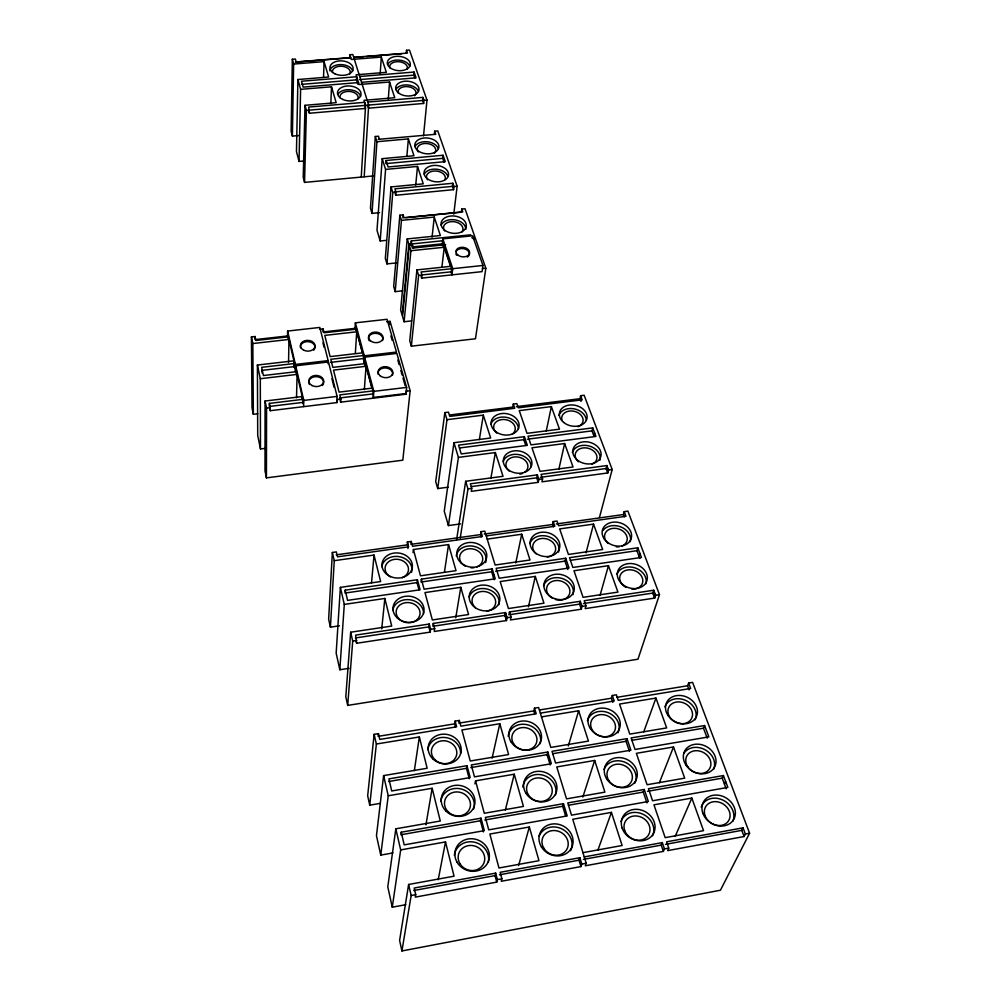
<?xml version="1.0" encoding="UTF-8"?>
<svg xmlns="http://www.w3.org/2000/svg" width="1001" height="1001" viewBox="0 0 1001 1001"><rect width="100%" height="100%" fill="white"/><g stroke="black" fill="none" stroke-linecap="round" stroke-linejoin="round"><path stroke-width="1.5" d="M302.152 399.649L302.227 396.546L265.065 401.026L265.002 470.92L266.429 477.877L402.827 460.185L410.135 390.703L390.09 321.359L386.599 321.746M266.429 477.877L266.566 408.095L265.065 401.026M303.528 399.274L269.407 403.39L269.394 406.456L303.441 402.339M373.31 390.865L339.764 394.907L340.828 399.099L337.149 399.549L336.987 402.59L270.308 410.698L269.407 403.39M287.512 337.249L287.612 331.056L319.82 327.44L328.14 360.623L328.003 363.701M350.7 57.583L296.171 61.899L295.383 59.046L292.33 59.284L291.141 131.331L292.392 136.111L298.536 135.56M288.15 338.638L288.188 336.161L294.707 364.189L294.619 367.88M288.551 362.5L288.951 339.452L252.828 343.543L253.353 414.301L257.845 413.763M292.392 136.111L293.643 64.051L292.33 59.284M293.643 64.051L324.086 61.637L328.628 77.027L297.91 79.529L296.459 151.589L299.036 161.411L303.716 160.986M293.781 367.067L293.881 362.375M299.036 161.411L300.613 89.352L297.91 79.529M295.257 370.583L295.395 364.427L287.612 331.056M295.57 371.947L295.708 365.79L328.478 361.974L337.099 396.396L336.774 402.502M296.233 373.436L296.283 370.983L303.053 400.062L302.94 403.728M296.521 397.785L297.084 374.399L260.31 378.716L260.485 448.974L265.04 448.398M300.613 89.352L331.506 86.799L336.173 102.678L305.005 105.318L303.228 177.365L304.554 182.407L373.623 175.913M304.554 182.407L306.394 110.373L305.005 105.318M309.447 113.238L308.683 107.069L364.652 102.327L365.403 108.446L309.447 113.238L308.884 111.211M303.603 406.531L303.778 400.425L295.708 365.79M323.536 77.265L324.086 61.637M330.83 103.629L331.506 86.799M322.998 331.957L323.123 328.879L319.569 329.279M364.201 176.802L368.681 105.067L352.827 54.517L349.824 54.755L349.662 57.87L295.32 62.162M357.87 84.222L356.506 79.855L356.681 76.739L301.526 81.231L303.165 87.125L358.496 82.57M487.224 539.114L521.709 534.246L530.017 559.997L495.132 565.027L484.797 531.143L480.955 531.681L482.407 536.461L412.55 546.283L411.261 541.441L407.344 541.979L408.633 546.834L337.487 556.831L336.349 551.914L332.37 552.477L328.641 619.156L330.418 627.164L339.452 625.813M406.318 390.453L406.206 394.181L340.653 402.152L340.828 399.099M330.418 627.164L334.246 560.685L332.37 552.477M361.236 177.077L365.59 105.33L364.026 100.325L394.757 97.723L389.552 82.007L359.109 84.522L356.068 74.8L386.348 72.335L381.306 57.095L351.288 59.484L349.824 54.755M354.967 329.029L355.355 322.848L387.037 319.294L396.471 352.077L364.251 355.818L363.826 361.962L363.363 355.593L355.893 327.915L355.743 330.393M355.355 353.24L356.731 331.794L324.774 335.41L330.117 356.619L362.425 352.878L356.731 331.794M334.246 560.685L374.036 555.067L380.63 581.556L340.378 587.374L336.161 653.178L339.827 669.757L349.024 668.343M379.442 139.352L378.466 136.224L375.312 136.499L370.458 208.195L371.997 213.401L379.529 212.65M380.142 74.212L381.306 57.095M339.827 669.757L344.294 604.404L340.378 587.374M345.207 590.165L345.007 593.067L417.042 582.607L417.404 579.717L345.207 590.165L347.572 600.375L420.095 589.777L417.404 579.717M371.997 213.401L376.939 141.729L375.312 136.499M364.189 363.3L364.614 357.157L396.846 353.403L406.631 387.4L406.206 394.181M364.915 365.991L365.177 362.312L372.91 391.016L373.373 397.46L406.006 393.493M364.351 389.627L366.041 366.291L333.521 370.12L339.064 392.117L371.934 388.163L366.041 366.291M376.939 141.729L408.383 138.901L413.964 155.743L382.219 158.659L377.002 230.268L380.18 240.978L386.286 240.365M388.288 99.137L389.552 82.007M386.086 160.51L388.1 166.967L445.27 161.636L443.055 155.255L386.086 160.51L385.848 163.626L442.705 158.358L444.044 162.187M344.294 604.404L384.847 598.46L391.716 626.063L350.675 632.219L345.795 696.809L347.697 705.405L637.962 659.221L659.471 594.669L627.902 511.123L624.211 511.636L623.385 514.552L624.249 516.879M380.18 240.978L385.573 169.419L382.219 158.659M347.697 705.405L352.715 641.053L350.675 632.219M373.373 397.46L373.861 391.353L364.614 357.157M385.573 169.419L417.505 166.441L423.26 183.834L391.041 186.924L385.335 258.396L386.962 263.901L396.196 262.938M386.962 263.901L392.767 192.455L391.041 186.924M356.619 643.268L355.618 635.122L429.229 624.036L430.63 629.279L430.217 632.106L356.619 643.268L356.006 640.615M406.243 53.378L406.506 50.288L409.472 50.05L426.989 100.1L423.523 135.823M395.745 195.258L396.008 192.142L394.957 188.826L452.802 183.271L453.954 186.561L453.578 189.664L395.745 195.258L395.057 193.043M389.827 324.424L390.09 321.359M471.771 237.737L475.05 237.4L465.015 208.746L461.786 209.071L462.775 211.887L404.041 217.743L403.14 214.89L399.862 215.215L393.668 286.511L395.182 291.629L402.64 290.816M414.814 78.04L413.813 75.15L414.076 72.047L359.722 76.489M406.881 156.006L408.383 138.901M395.182 291.629L401.464 220.358L399.862 215.215M402.865 217.993L403.14 214.89M371.534 582.895L374.036 555.067M407.244 238.914L400.638 310.035L402.189 315.29L408.896 244.206L407.244 238.914L440.365 235.535L434.259 217.079L401.464 220.358M367.868 106.181L368.493 108.183L423.636 103.453L422.61 100.488L422.897 97.385L367.742 102.064M413.526 247.998L412.6 245.045L409.271 245.383L402.54 316.454L404.104 321.734L411.674 320.883M415.728 185.072L417.505 166.441M423.636 103.453L423.936 100.35L422.897 97.385M411.011 244.019L411.311 240.928L470.758 234.822M404.104 321.734L410.923 250.713L409.271 245.383M411.937 246.959L411.311 240.928M410.923 250.713L444.256 247.26L450.563 266.341L416.916 269.92L409.747 340.765L411.348 346.183L475.488 338.763L485.835 268.205L475.462 238.563L473.273 238.789M381.731 628.866L384.847 598.46M411.348 346.183L418.618 275.388L416.916 269.92M434.359 134.309L434.684 131.206L437.775 130.931L457.144 186.261L453.778 214.114M442.142 245.057L442.855 238.851L472.597 235.798L482.945 265.465L482.057 271.634L421.684 278.115L422.009 275.025L421.058 271.984L452.027 268.681M541.503 716.879L578.653 710.773L588.438 741.09L550.825 747.434L538.638 707.507L534.496 708.182L536.211 713.801L460.873 726.15L459.334 720.445L455.117 721.133L456.644 726.839L379.779 739.439L378.441 733.645L374.136 734.346L367.667 795.808L369.732 805.167L380.23 803.365M369.732 805.167L376.363 744.031L374.136 734.346M432.082 237.187L434.259 217.079M378.441 733.645L378.14 736.361L454.629 723.848L455.117 721.133M442.705 158.358L443.055 155.255M407.97 548.548L407.344 541.979M443.055 246.158L443.343 243.693L451.639 268.743L451.188 272.447L451.989 274.862L452.752 268.681L442.855 238.851M441.891 267.292L444.256 247.26M453.578 189.664L452.439 186.374L452.802 183.271M410.91 544.369L411.261 541.441M376.363 744.031L419.356 736.961L427.152 768.267L383.608 775.6L376.464 835.647L380.755 855.104L393.005 852.915M413.05 552.615L413.426 549.524L448.548 544.569L456.018 570.67L420.483 575.813L413.426 549.524M461.786 209.071L461.398 212.162L405.943 217.68M380.755 855.104L388.238 795.782L383.608 775.6M421.383 579.141L421.008 582.031L491.691 571.771L492.242 568.881L421.383 579.141L424.086 589.201L495.257 578.803L492.242 568.881M599.474 517.442L612.187 469.507L584.146 395.27L580.63 395.708L582.194 399.837L518.318 407.82L516.879 403.641L513.313 404.079L514.739 408.27L449.762 416.391L448.461 412.149L444.832 412.6L435.71 481.619L437.725 488.576L448.223 487.174M437.725 488.576L446.984 419.694L444.832 412.6M388.238 795.782L432.144 788.275L440.302 821.008L395.82 828.803L387.787 886.899L392.267 907.194L405.818 904.691M446.984 419.694L483.295 415.14L490.665 438L453.966 442.717L444.244 511.186L448.398 525.575L460.61 523.886M430.217 632.106L428.828 626.889L429.229 624.036M401.263 832.206L400.888 834.771L480.417 820.757L481.006 818.18L401.263 832.206L404.191 844.869L484.321 830.642L481.006 818.18M432.87 626.276L433.283 623.435L505.492 612.562L507.057 617.717L506.468 620.557L434.271 631.493L434.684 628.666L433.283 623.435M392.267 907.194L400.675 849.912L395.82 828.803M448.398 525.575L458.42 457.382L453.966 442.717M414.339 770.645L419.356 736.961M444.406 572.384L448.548 544.569M456.594 539.789L465.665 481.293L503.028 476.313L495.37 452.565L458.42 457.382M460.222 538.038L467.98 488.888L465.665 481.293M479.366 439.602L483.295 415.14M471.734 488.388L471.258 491.341L538.263 482.319L538.888 479.366L537.362 474.862L470.345 483.821L471.734 488.388L467.98 488.888M400.675 849.912L445.508 841.929L454.054 876.188L408.621 884.484L399.599 940.389L401.927 950.95L720.432 890.227L749.586 833.232L692.604 682.382L688.625 683.032L687.574 685.76L689.101 689.852M455.768 617.755L460.785 587.324L424.987 592.579L432.344 619.957L468.568 614.526L460.785 587.324M401.927 950.95L411.148 895.495L408.621 884.484M425.951 824.862L432.144 788.275M415.728 894.656L415.302 897.109L496.746 882.106L497.384 879.629L495.658 873.122L414.201 888.037L415.728 894.656L411.148 895.495M481.168 536.999L480.955 531.681M490.878 478.315L495.37 452.565M513.313 404.079L512.762 407.094L449.599 414.977M459.334 720.445L458.833 723.16L533.821 710.898L534.496 708.182M493.443 577.539L493.993 574.649M438.213 879.741L445.508 841.929M525.775 445.458L523.811 439.664L524.386 436.674L458.546 445.157L461.223 453.941L527.339 445.357L524.386 436.674M469.244 778.74L466.466 768.33L467.004 765.677L388.914 778.866L391.716 790.965L470.182 777.589L467.004 765.677M506.468 620.557L504.904 615.402L505.492 612.562M515.79 562.937L521.709 534.246M505.167 616.253L505.755 613.413M506.206 619.694L506.794 616.854M546.271 431.031L551.376 406.606L519.269 410.623L527.026 433.333L559.484 429.166L551.376 406.606M538.263 482.319L536.736 477.827L537.362 474.862M508.871 614.802L509.471 611.961L580.317 601.288L582.044 606.381L581.281 609.209L510.435 619.957L511.036 617.116L509.471 611.961M474.912 783.896L475.563 780.843L514.239 774.223L523.448 806.418L484.284 813.287L475.563 780.843M542.592 478.866L541.954 481.819L607.782 472.96L608.558 469.995L606.894 465.565L541.053 474.361L542.592 478.866L538.888 479.366M492.117 758.195L499.799 723.736L461.899 729.967L470.232 761.01L508.621 754.541L499.799 723.736M558.858 469.244L564.639 443.543L531.969 447.797L540.027 471.383L573.047 466.979L564.639 443.543M528.465 606.831L535.31 576.401L500.187 581.556L508.42 608.545L543.956 603.203L535.31 576.401M580.98 401.464L579.942 398.711L580.63 395.708M553.353 526.839L552.565 524.486L553.228 521.571L556.994 521.046L558.608 525.75L625.95 516.278L624.211 511.636M594.607 432.87L593.868 435.848L592.004 430.868L592.73 427.877L528.015 436.211L530.98 444.882L595.945 436.449L592.73 427.877M567.817 569.506L564.977 561.123L565.69 558.245L496.146 568.318L499.174 578.228L569.018 568.017L565.69 558.245M505.342 810.059L514.239 774.223M496.746 882.106L495.02 875.612L495.658 873.122M607.782 472.96L606.118 468.518L606.894 465.565M606.393 469.256L607.169 466.303M586.035 552.802L593.543 524.124L559.684 528.903L568.418 554.454L602.652 549.499L593.543 524.124M607.507 472.209L608.283 469.256M501.876 878.803L501.226 881.28L580.943 866.591L581.806 864.101L579.867 857.707L500.137 872.309L501.876 878.803L497.384 879.629M581.281 609.209L579.554 604.141L580.317 601.288M585.96 605.78L585.172 608.621L654.692 598.085L655.63 595.245L653.753 590.24L584.221 600.713L585.96 605.78L582.044 606.381M550.162 764.927L547.072 754.679L547.797 752.014L471.296 764.952L474.487 776.851L551.363 763.738L547.797 752.014M518.631 865.54L529.341 827.001L489.852 834.033L498.973 867.992L538.976 860.685L529.341 827.001M600.037 595.42L608.458 565.69L573.986 570.733L583.07 597.334L617.942 592.104L608.458 565.69M568.318 745.97L578.653 710.773M639.839 558.445L636.924 550.688L637.8 547.797L569.519 557.682L572.86 567.454L641.428 557.444L637.8 547.797M565.64 816.04L562.687 806.268L563.475 803.678L485.385 817.404L488.726 829.854L567.192 815.928L563.475 803.678M639.026 556.293L639.914 553.415M612.85 702.352L611.448 698.21L612.324 695.482L616.378 694.819L618.268 700.35L690.677 688.475L688.625 683.032M582.845 797.021L594.682 760.46L556.781 766.941L566.528 798.873L604.904 792.141L594.682 760.46M654.692 598.085L652.827 593.08L653.753 590.24M653.127 593.918L654.066 591.065M654.379 597.247L655.317 594.406M580.943 866.591L579.016 860.209L579.867 857.707M629.466 751.388L626.05 741.303L626.989 738.638L552.014 751.313L555.58 763.012L630.905 750.174L626.989 738.638M582.957 852.664L622.121 845.507L611.436 812.387L572.76 819.268L586.198 863.287L585.322 865.777L663.375 851.401L664.451 848.898L662.312 842.604L584.246 856.906M597.897 850.162L611.436 812.387M643.731 731.881L655.955 698.06L619.531 704.053L629.804 734.121L666.666 727.915L655.955 698.06M646.934 802.89L643.255 792.066L644.256 789.464L567.767 802.915L571.508 815.164L648.348 801.513L644.256 789.464M659.334 782.795L673.51 746.971L636.373 753.328L647.096 784.734L684.697 778.152L673.51 746.971M707.207 738.112L703.478 728.202L704.604 725.525L631.105 737.937L635.047 749.461L708.871 736.874L704.604 725.525M663.375 851.401L661.248 845.119L662.312 842.604M668.756 848.097L667.667 850.612L744.093 836.523L745.37 834.008L743.055 827.827L666.603 841.816L668.756 848.097L664.451 848.898M675.124 836.523L691.841 798.06L653.953 804.817L665.177 837.649L703.528 830.655L691.841 798.06M726.2 788.813L722.209 778.152L723.398 775.55L648.46 788.725L652.577 800.775L727.865 787.399L723.398 775.55M724.424 784.058L725.625 781.456M744.093 836.523L741.779 830.355L743.055 827.827M413.776 890.515L495.02 875.612M499.486 874.799L579.016 860.209M583.383 859.409L661.248 845.119M665.527 844.343L741.779 830.355M581.806 864.101L586.198 863.287M745.37 834.008L749.586 833.232M484.797 819.982L562.687 806.268M568.493 805.242L643.255 792.066M647.459 791.328L722.209 778.152M388.576 781.518L466.466 768.33M470.758 767.604L547.072 754.679M552.79 753.715L626.05 741.303M631.694 740.352L703.478 728.202M539.476 709.984L611.448 698.21M617.029 697.297L687.574 685.76M540.352 713.125L614.201 701.013L612.324 695.482M355.393 637.962L428.828 626.889M434.396 626.038L504.904 615.402M510.41 614.576L579.554 604.141M583.445 603.553L652.827 593.08M352.715 641.053L356.844 640.427M430.63 629.279L434.684 628.666M507.057 617.717L511.036 617.116M655.63 595.245L659.471 594.669M495.583 571.208L564.977 561.123M570.307 560.36L636.924 550.688M486.248 535.923L554.829 526.276L553.228 521.571M336.173 554.854L407.007 544.907M412.45 544.144L480.455 534.609M484.271 534.071L552.565 524.486M556.318 523.961L623.385 514.552M471.396 486.586L536.736 477.827M540.427 477.327L606.118 468.518M608.558 469.995L612.187 469.507M459.634 447.96L523.811 439.664M527.427 439.201L592.004 430.868M516.328 406.656L579.942 398.711M373.861 391.353L406.631 387.4M303.778 400.425L337.099 396.396M339.602 397.96L373.073 393.906M266.566 408.095L270.32 407.645M406.519 391.141L410.135 390.703M297.072 371.596L263.413 375.538L261.649 367.329L295.182 363.438M365.177 363.613L332.832 367.405L330.793 359.296L364.539 355.38M260.485 448.974L257.72 435.498L257.395 365.04L293.919 360.81M295.395 364.427L328.14 360.623M295.107 366.516L261.661 370.408L262.237 373.148M330.643 362.375L364.326 358.446M253.353 414.301L252.014 407.77L251.414 336.924L255.03 336.524L255.881 340.478L288.213 336.837M287.249 335.986L255.042 339.614L255.03 336.524M324.537 331.794L355.443 328.303M356.681 329.116L324.111 332.782L323.123 328.879M452.752 268.681L482.945 265.465M418.618 275.388L422.009 275.025M422.284 274.912L451.639 271.772M482.495 268.556L485.835 268.205M413.463 246.809L442.404 243.819M412.299 248.135L445.658 244.669M408.896 244.206L412.237 243.869M412.537 243.869L442.955 240.728M394.707 191.929L452.439 186.374M392.767 192.455L396.008 192.142M453.954 186.561L457.144 186.261M378.24 139.339L435.76 134.309L434.684 131.206M306.394 110.373L364.464 105.443M365.59 105.33L422.61 100.488M423.936 100.35L426.989 100.1M301.464 84.359L356.506 79.855M359.547 79.605L413.813 75.15M361.549 82.32L416.091 77.828L414.076 72.047M353.716 57.345L407.482 53.091L406.506 50.288M354.191 57.507L363.376 56.782M366.441 56.531L401.651 53.741M421.046 276.088L421.684 278.115M491.691 571.771L494.119 579.742M533.821 710.898L534.659 713.713M390.903 335.936L392.154 340.277M397.822 360.047L399.111 364.552M400.838 370.558L402.139 375.062M402.99 378.065L405.155 385.573M355.355 322.848L364.251 355.818M417.042 582.607L418.956 589.789M454.629 723.848L455.392 726.701M480.417 820.757L483.395 831.944M339.952 399.349L340.653 402.152M322.948 342.805L324.049 347.197M331.932 378.703L334.096 387.374M269.694 407.87L270.308 410.698M251.414 336.924L252.828 343.543M257.395 365.04L260.31 378.716M300.488 347.797A7.332 5.38 2.1 0 1 309.271 341.754A7.332 5.38 2.1 0 1 313.713 350.162M309.459 384.497A7.457 5.593 2.3 0 1 316.816 376.676A7.457 5.593 2.3 0 1 322.36 385.51M369.194 340.74A7.257 5.305 4.6 0 1 375.15 333.295A7.257 5.305 4.6 0 1 382.557 340.528M378.153 374.261A7.382 5.506 5 0 1 385.773 367.93A7.382 5.506 5 0 1 392.392 375.388M539.051 836.235A17.392 15.591 27.8 0 1 561.373 828.653A17.392 15.591 27.8 0 1 570.658 850.687M600.262 736.148A12.7 10.798 22.9 0 1 593.768 717.417A12.7 10.798 22.9 0 1 614.752 723.085A12.7 10.798 22.9 0 1 601.326 736.436M587.424 720.795A16.454 14.001 22.9 0 1 608.095 712.649A16.454 14.001 22.9 0 1 617.942 732.795M664.939 706.844A16.441 13.601 25.6 0 1 685.36 700.262A16.441 13.601 25.6 0 1 695.132 719.819M701.188 807.144A17.417 14.627 32.3 0 1 722.359 799.837A17.417 14.627 32.3 0 1 732.882 821.158M522.822 787.111A16.917 14.99 22.8 0 1 542.167 774.937A16.917 14.99 22.8 0 1 555.542 794.744M440.753 801.3A16.967 15.415 16.6 0 1 460.81 788.901A16.967 15.415 16.6 0 1 473.661 809.046M427.765 749.674A16.567 14.765 12.9 0 1 445.345 737.512A16.567 14.765 12.9 0 1 460.598 753.353M508.183 736.311A16.491 14.389 18.8 0 1 527.202 724.711A16.491 14.389 18.8 0 1 540.165 743.693M683.696 753.665A16.904 14.102 28.7 0 1 704.792 749.599A16.904 14.102 28.7 0 1 713.6 769.381M620.958 821.533A17.405 15.103 30.7 0 1 642.692 814.088A17.405 15.103 30.7 0 1 652.614 835.76M454.329 855.304A17.405 16.079 22.2 0 1 474.024 842.104A17.405 16.079 22.2 0 1 488.363 861.961M604.016 769.469A16.904 14.54 26.5 0 1 625.35 762.399A16.904 14.54 26.5 0 1 634.897 783.145M475.362 607.732A11.899 9.86 11.8 0 1 477.252 592.73A11.899 9.86 11.8 0 1 494.657 597.985A11.899 9.86 11.8 0 1 486.786 611.186M608.145 543.48A11.537 9.059 16.6 0 1 608.258 529.929A11.537 9.059 16.6 0 1 624.924 532.982A11.537 9.059 16.6 0 1 621.959 546.02M619.256 546.734A11.537 9.059 16.6 0 1 616.328 546.834M456.243 556.03A15.103 12.287 10.3 0 1 474.061 546.371A15.103 12.287 10.3 0 1 485.61 562.549M404.454 622.134A11.987 10.073 7.3 0 1 399.762 605.079A11.987 10.073 7.3 0 1 419.594 610.347A11.987 10.073 7.3 0 1 405.455 622.409M536.123 553.828A11.587 9.272 13.7 0 1 537.524 539.639A11.587 9.272 13.7 0 1 554.529 544.669A11.587 9.272 13.7 0 1 547.272 557.132M465.152 566.078A11.649 9.484 10.3 0 1 462.437 551.488A11.649 9.484 10.3 0 1 480.18 552.84A11.649 9.484 10.3 0 1 476.789 566.966M473.961 567.705A11.649 9.484 10.3 0 1 470.933 567.805M529.817 543.556A15.015 12.025 13.7 0 1 547.885 536.423A15.015 12.025 13.7 0 1 558.596 552.039M602.902 530.58A14.952 11.737 16.6 0 1 620.97 526.964A14.952 11.737 16.6 0 1 630.242 541.729M469.156 596.884A15.415 12.775 11.8 0 1 487.399 589.114A15.415 12.775 11.8 0 1 498.936 604.704M392.717 610.31A15.541 13.051 7.3 0 1 409.447 599.699A15.541 13.051 7.3 0 1 423.561 613.763M552.539 598.323A11.837 9.647 15.5 0 1 551.413 581.781A11.837 9.647 15.5 0 1 569.744 589.501A11.837 9.647 15.5 0 1 555.392 599.511M543.568 585.885A15.34 12.487 15.5 0 1 561.949 578.403A15.34 12.487 15.5 0 1 572.972 594.657M390.403 576.839A11.749 9.672 6.2 0 1 388.188 562.036A11.749 9.672 6.2 0 1 406.118 563.4A11.749 9.672 6.2 0 1 402.164 577.727M616.954 574.073A15.29 12.187 18.4 0 1 635.109 567.917A15.29 12.187 18.4 0 1 645.933 583.746M625.9 587.337A11.799 9.409 18.4 0 1 623.423 571.496A11.799 9.409 18.4 0 1 641.954 576.989A11.799 9.409 18.4 0 1 631.781 589.076M381.744 566.654A15.215 12.525 6.2 0 1 399.512 556.706A15.215 12.525 6.2 0 1 411.611 572.197M332.582 72.522A8.959 5.593 3.7 0 1 342.017 66.279A8.959 5.593 3.7 0 1 349.837 73.986M329.817 70.833A11.612 7.245 3.7 0 1 340.69 64.577A11.612 7.245 3.7 0 1 352.752 70.896M340.14 97.91A9.097 5.768 3.9 0 1 349.687 91.441A9.097 5.768 3.9 0 1 357.67 99.387M337.95 94.282A11.787 7.482 3.9 0 1 349.875 89.752A11.787 7.482 3.9 0 1 360.598 96.184M409.772 66.266A11.537 7.157 5.1 0 1 390.315 67.893A11.537 7.157 5.1 0 1 396.321 56.369A11.537 7.157 5.1 0 1 409.772 66.266A11.511 7.157 5.1 0 0 399.074 60.098A11.511 7.157 5.1 0 0 387.6 64.414M389.839 67.905A8.884 5.518 5.1 0 1 398.949 61.712A8.884 5.518 5.1 0 1 406.969 69.344M398.235 93.018A9.022 5.693 5.3 0 1 408.608 86.774A9.022 5.693 5.3 0 1 414.627 95.783M395.933 89.439A11.687 7.382 5.3 0 1 407.557 84.96A11.687 7.382 5.3 0 1 418.405 91.329M418.243 151.964A9.334 6.106 5.9 0 1 426.839 143.506A9.334 6.106 5.9 0 1 434.384 153.303M414.99 146.571A12.087 7.908 5.9 0 1 426.939 141.717A12.087 7.908 5.9 0 1 438.225 148.511M427.552 179.792A9.484 6.306 6.2 0 1 434.985 170.983A9.484 6.306 6.2 0 1 444.957 179.705M424.199 174.224A12.287 8.171 6.2 0 1 436.323 169.182A12.287 8.171 6.2 0 1 447.822 176.176M578.54 461.811A11.049 8.408 13.7 0 1 578.841 449.311A11.049 8.408 13.7 0 1 594.844 452.202A11.049 8.408 13.7 0 1 591.804 464.214M490.94 423.961A14.102 10.711 10.1 0 1 506.356 417.329A14.102 10.711 10.1 0 1 518.455 428.903M572.334 452.439A14.314 10.886 13.7 0 1 589.364 446.033A14.314 10.886 13.7 0 1 599.849 460.297M496.721 433.108A10.886 8.271 10.1 0 1 496.846 421.358A10.886 8.271 10.1 0 1 512.137 422.547A10.886 8.271 10.1 0 1 512.074 434.309M562.112 420.47A10.823 8.108 12.5 0 1 568.555 411.186A10.823 8.108 12.5 0 1 582.019 416.479A10.823 8.108 12.5 0 1 577.99 426.714M509.096 471.033A11.111 8.584 11.1 0 1 509.146 458.821A11.111 8.584 11.1 0 1 524.724 460.035A11.111 8.584 11.1 0 1 524.737 472.247M522.447 473.46A11.111 8.584 11.1 0 1 519.782 474.124M558.946 415.352A14.027 10.498 12.5 0 1 573.923 408.808A14.027 10.498 12.5 0 1 586.286 420.245M503.165 461.536A14.389 11.124 11.1 0 1 518.806 454.617A14.389 11.124 11.1 0 1 531.206 466.616M441.153 225.075A12.65 8.659 6.8 0 1 455.205 219.907A12.65 8.659 6.8 0 1 465.828 229.354M444.657 230.968A9.772 6.682 6.8 0 1 453.491 221.646A9.772 6.682 6.8 0 1 461.536 232.357M456.043 251.539A6.869 4.767 7.2 0 1 466.178 249.474A6.869 4.767 7.2 0 1 467.354 257.094M456.594 255.23A6.869 4.767 7.2 0 1 455.955 254.016M303.566 350.112A7.332 5.38 2.1 0 0 315.04 346.321A7.332 5.38 2.1 0 0 304.604 340.828A7.332 5.38 2.1 0 0 303.566 350.112M312.024 385.535A7.47 5.593 2.3 0 0 323.698 381.581A7.47 5.593 2.3 0 0 313.05 375.901A7.47 5.593 2.3 0 0 312.024 385.535M370.37 340.715A7.257 5.305 4.6 0 0 382.657 339.289A7.257 5.305 4.6 0 0 374.286 332.119A7.257 5.305 4.6 0 0 370.37 340.715M379.992 375.663A7.395 5.506 5 0 0 392.505 374.161A7.395 5.506 5 0 0 383.934 366.741A7.395 5.506 5 0 0 379.992 375.663M541.428 846.921A17.442 15.628 27.6 0 0 570.983 848.861A17.442 15.628 27.6 0 0 555.68 823.898A17.442 15.628 27.6 0 0 541.428 846.921M543.843 848.285A13.426 12.037 27.8 0 0 566.591 849.799A13.426 12.037 27.8 0 0 554.842 830.555A13.426 12.037 27.8 0 0 543.843 848.285M624.637 830.367A13.438 11.662 30.7 0 0 646.646 837.274A13.438 11.662 30.7 0 0 639.714 816.603A13.438 11.662 30.7 0 0 624.637 830.367M590.465 728.728A16.504 14.014 22.8 0 0 618.43 730.642A16.504 14.014 22.8 0 0 603.478 708.12A16.504 14.014 22.8 0 0 590.465 728.728M528.365 794.819A13.063 11.562 22.8 0 0 550.613 796.333A13.063 11.562 22.8 0 0 539.239 777.927A13.063 11.562 22.8 0 0 528.365 794.819M668.23 715.74A16.491 13.614 25.5 0 0 695.883 717.642A16.491 13.614 25.5 0 0 680.355 695.47A16.491 13.614 25.5 0 0 668.23 715.74M702.94 813.475A17.48 14.652 32.2 0 0 731.456 822.296A17.48 14.652 32.2 0 0 721.596 795.908A17.48 14.652 32.2 0 0 702.94 813.475M513.563 743.693A12.725 11.111 18.8 0 0 535.322 745.194A12.725 11.111 18.8 0 0 524.324 727.564A12.725 11.111 18.8 0 0 513.563 743.693M448.098 811.761A13.101 11.899 16.6 0 0 469.97 807.857A13.101 11.899 16.6 0 0 454.366 792.129A13.101 11.899 16.6 0 0 448.098 811.761M445.933 811.035A17.017 15.44 16.5 0 0 474.336 805.93A17.017 15.44 16.5 0 0 454.016 785.535A17.017 15.44 16.5 0 0 445.933 811.035M608.958 780.793A13.051 11.224 26.5 0 0 630.955 782.307A13.051 11.224 26.5 0 0 619.093 764.176A13.051 11.224 26.5 0 0 608.958 780.793M432.72 758.758A16.617 14.79 12.8 0 0 460.548 753.953A16.617 14.79 12.8 0 0 440.79 734.409A16.617 14.79 12.8 0 0 432.72 758.758M670.019 717.529A12.7 10.498 25.6 0 0 691.291 719.018A12.7 10.498 25.6 0 0 679.379 701.914A12.7 10.498 25.6 0 0 670.019 717.529M434.897 759.696A12.788 11.399 12.9 0 0 456.318 756.018A12.788 11.399 12.9 0 0 441.141 740.94A12.788 11.399 12.9 0 0 434.897 759.696M525.938 793.267A16.967 15.015 22.6 0 0 554.854 795.207A16.967 15.015 22.6 0 0 540.039 771.321A16.967 15.015 22.6 0 0 525.938 793.267M511.123 741.979A16.542 14.414 18.7 0 0 539.414 743.893A16.542 14.414 18.7 0 0 525.075 721.02A16.542 14.414 18.7 0 0 511.123 741.979M606.881 779.203A16.954 14.565 26.3 0 0 635.46 781.13A16.954 14.565 26.3 0 0 620.007 757.619A16.954 14.565 26.3 0 0 606.881 779.203M686.198 765.427A16.967 14.127 28.6 0 0 714.439 767.329A16.967 14.127 28.6 0 0 698.385 744.193A16.967 14.127 28.6 0 0 686.198 765.427M622.134 828.052A17.455 15.14 30.5 0 0 650.75 836.986A17.455 15.14 30.5 0 0 641.691 810.172A17.455 15.14 30.5 0 0 622.134 828.052M457.044 862.174A17.467 16.116 22 0 0 486.974 864.126A17.467 16.116 22 0 0 472.347 838.75A17.467 16.116 22 0 0 457.044 862.174M459.834 863.5A13.438 12.412 22.2 0 0 482.857 865.027A13.438 12.412 22.2 0 0 471.646 845.457A13.438 12.412 22.2 0 0 459.834 863.5M705.117 815.828A13.451 11.286 32.3 0 0 727.051 822.634A13.451 11.286 32.3 0 0 719.506 802.302A13.451 11.286 32.3 0 0 705.117 815.828M687.937 767.054A13.051 10.886 28.7 0 0 709.671 768.555A13.051 10.886 28.7 0 0 697.359 750.712A13.051 10.886 28.7 0 0 687.937 767.054M604.429 539.201A14.99 11.749 16.6 0 0 629.954 541.053A14.99 11.749 16.6 0 0 616.203 522.122A14.99 11.749 16.6 0 0 604.429 539.201M397.084 617.717A15.578 13.063 7.3 0 0 423.348 613.676A15.578 13.063 7.3 0 0 405.055 596.346A15.578 13.063 7.3 0 0 397.084 617.717M460.96 562.812A15.14 12.3 10.3 0 0 486.248 559.071A15.14 12.3 10.3 0 0 468.055 542.63A15.14 12.3 10.3 0 0 460.96 562.812M534.609 552.239A15.053 12.037 13.7 0 0 559.421 548.573A15.053 12.037 13.7 0 0 540.89 532.344A15.053 12.037 13.7 0 0 534.609 552.239M473.561 606.306A15.465 12.8 11.7 0 0 499.311 602.352A15.465 12.8 11.7 0 0 480.655 585.26A15.465 12.8 11.7 0 0 473.561 606.306M385.936 573.573A15.265 12.538 6.2 0 0 411.699 569.769A15.265 12.538 6.2 0 0 393.868 553.09A15.265 12.538 6.2 0 0 385.936 573.573M548.586 595.12A15.39 12.5 15.4 0 0 573.861 591.228A15.39 12.5 15.4 0 0 554.842 574.374A15.39 12.5 15.4 0 0 548.586 595.12M619.669 581.368A15.328 12.2 18.3 0 0 645.708 583.233A15.328 12.2 18.3 0 0 631.531 563.55A15.328 12.2 18.3 0 0 619.669 581.368M335.072 73.874A11.637 7.245 3.7 0 0 353.128 69.056A11.637 7.245 3.7 0 0 336.424 61.399A11.637 7.245 3.7 0 0 335.072 73.874M342.705 99.412A11.812 7.482 3.9 0 0 361.023 94.407A11.812 7.482 3.9 0 0 344.019 86.524A11.812 7.482 3.9 0 0 342.705 99.412M398.761 93.131A11.712 7.382 5.3 0 0 418.506 91.416A11.712 7.382 5.3 0 0 404.792 81.231A11.712 7.382 5.3 0 0 398.761 93.131M418.043 150.788A12.125 7.908 5.9 0 0 438.425 148.874A12.125 7.908 5.9 0 0 424.111 138.013A12.125 7.908 5.9 0 0 418.043 150.788M427.377 178.716A12.312 8.171 6.2 0 0 448.06 176.689A12.312 8.171 6.2 0 0 433.471 165.478A12.312 8.171 6.2 0 0 427.377 178.716M495.145 431.156A14.139 10.723 10 0 0 518.656 428.065A14.139 10.723 10 0 0 501.451 413.576A14.139 10.723 10 0 0 495.145 431.156M507.532 469.194A14.427 11.124 11 0 0 531.468 465.928A14.427 11.124 11 0 0 513.838 450.9A14.427 11.124 11 0 0 507.532 469.194M577.239 459.947A14.352 10.898 13.6 0 0 600.75 456.744A14.352 10.898 13.6 0 0 582.82 441.904A14.352 10.898 13.6 0 0 577.239 459.947M563.651 422.422A14.064 10.511 12.5 0 0 586.761 419.381A14.064 10.511 12.5 0 0 569.256 405.067A14.064 10.511 12.5 0 0 563.651 422.422M444.544 230.08A12.688 8.659 6.8 0 0 465.803 227.853A12.688 8.659 6.8 0 0 450.675 216.016A12.688 8.659 6.8 0 0 444.544 230.08M457.832 255.08A6.882 4.767 7.2 0 0 469.356 253.854A6.882 4.767 7.2 0 0 461.136 247.335A6.882 4.767 7.2 0 0 457.832 255.08"/></g></svg>
